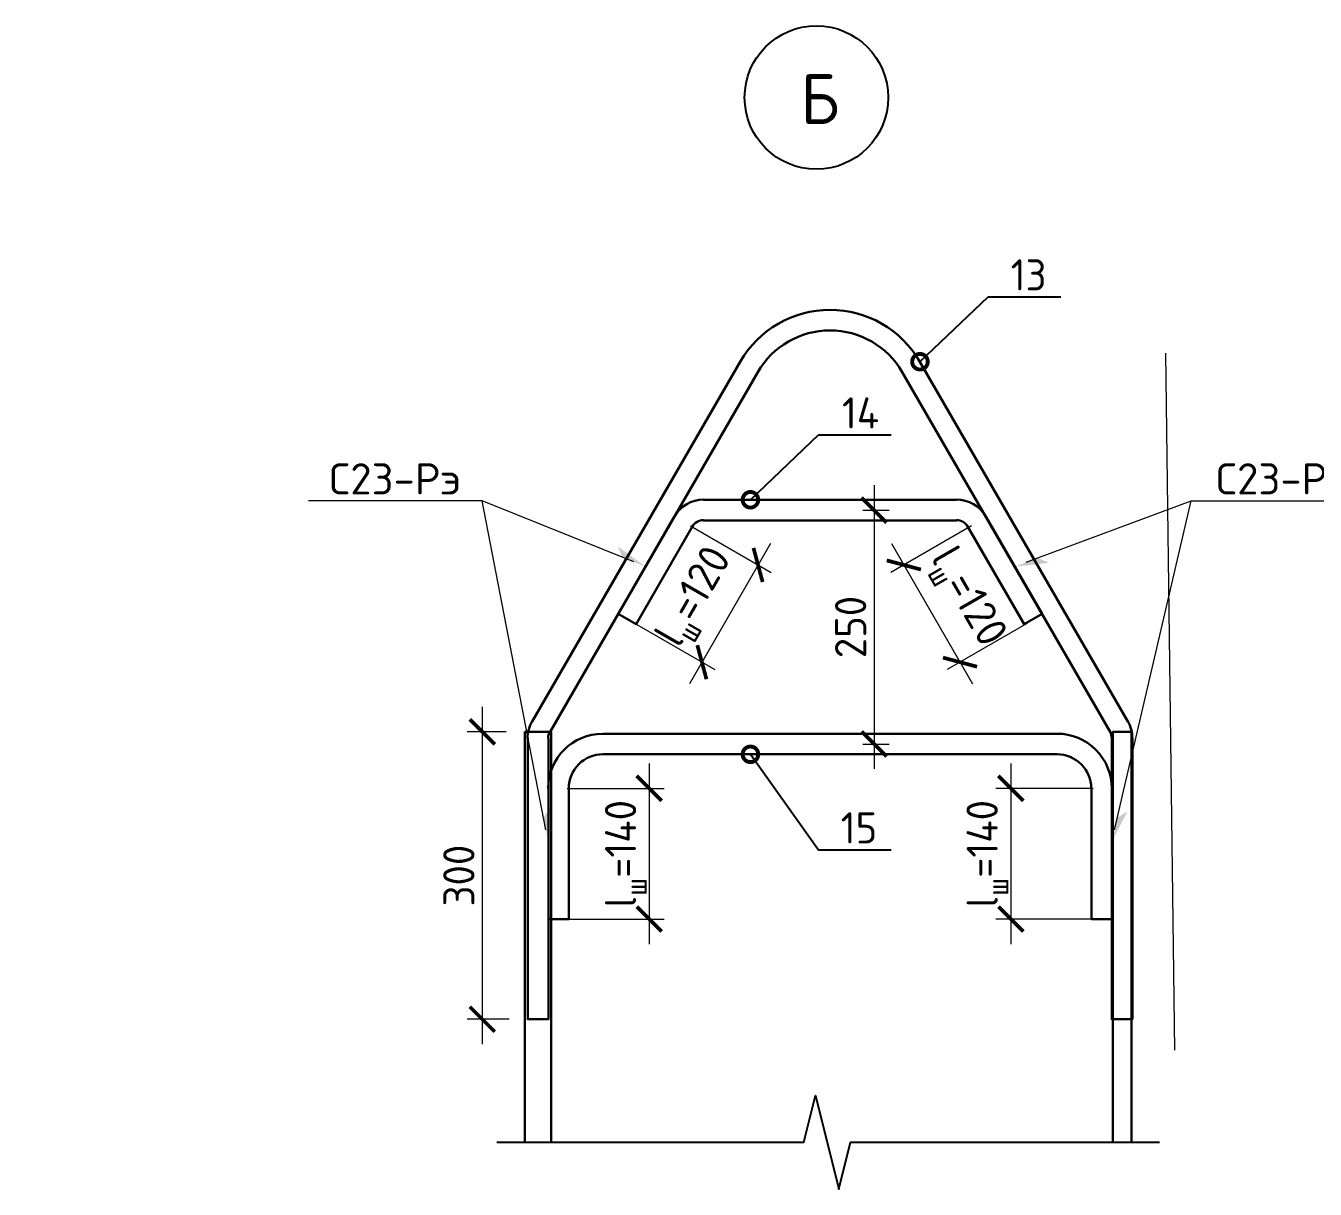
# Model space of a CAD drawing. Header units: millimetres. Extents: x -65574 to 111613, y -106550 to -50518.
# Drawn here: x 57619 to 59686, y -68026 to -66161 of the extents above; entities that cross this region are included whole.
import ezdxf
from ezdxf import colors
from ezdxf.entities.mleader import LeaderData, LeaderLine
from ezdxf.math import Vec2, Vec3

# ---------------------------------------------------------------- set-up
doc = ezdxf.new("R2010")
doc.units = ezdxf.units.MM
doc.layers.get('Defpoints').update_dxf_attribs({"color": 6})
doc.layers.add('PDF _0', color=7, linetype='Continuous')
doc.layers.add('PDF _ОПП_ОС_Арматура', color=7, linetype='Continuous')
doc.styles.add('GOST-2.304_Type-B', font='GOST Common.ttf')
doc.styles.add('METRO-STYLE', font='isocpeur.ttf')
doc.dimstyles.new('УРСТ', dxfattribs={"dimtxt": 2.5, "dimasz": 2, "dimexe": 1.2, "dimexo": 1.5, "dimtad": 1, "dimdec": 0, "dimrnd": 1, "dimtxsty": 'GOST-2.304_Type-B', "dimblk": 'ARCHTICK', "dimcen": 2, "dimdle": 2, "dimazin": 3, "dimtfac": 1, "dimtdec": 0, "dimtmove": 1, "dimatfit": 0, "dimldrblk": 'NONE', "dimlwd": 15, "dimlwe": 15})

# ---------------------------------------------------------------- blocks, each defined once
blk = doc.blocks.new('p_sv')
at = {"color": 0}
blk.add_solid([(-2.67, 0.67), (-2, 0), (0, 0)], dxfattribs=at)
blk = doc.blocks.new('_DotSmall')
at = {"color": 0, "linetype": 'ByBlock', "const_width": 0.5}
blk.add_lwpolyline([(-0.0625, 0, 1), (0.0625, 0, 1)], format="xyb", close=True, dxfattribs=at)
blk = doc.blocks.new('_ArchTick')
at = {"color": 0, "linetype": 'ByBlock', "const_width": 0.15}
blk.add_lwpolyline([(-0.5, -0.5), (0.5, 0.5)], dxfattribs=at)
blk = doc.blocks.new('*D71')
at = {"color": 0, "lineweight": 15, "transparency": 16777216}
for p, q in [((58684.6, -66963), (58813.6, -67037.5)), ((58812.8, -66990.9), (58682.8, -67215.9)), ((58594.6, -67118.8), (58723.6, -67193.3))]:
    blk.add_line(p, q, dxfattribs=at)
at = {"layer": 'Defpoints', "color": 0, "lineweight": -2, "transparency": 16777216}
for p in [(58658.6, -66948), (58568.6, -67103.8), (58702.8, -67181.3)]:
    blk.add_point(p, dxfattribs=at)
at = {"color": 0, "lineweight": 15, "transparency": 16777216, "xscale": 40, "yscale": 40, "zscale": 40}
for p, rotation in [((58792.8, -67025.5), 59.9816325723253), ((58702.8, -67181.3), 239.9816325723253)]:
    blk.add_blockref('_ArchTick', p, dxfattribs=dict(at, rotation=rotation))
at = {"color": 0, "lineweight": 15, "transparency": 16777216, "insert": (58694.3, -67079), "char_height": 50, "attachment_point": 5, "rotation": 59.9816, "style": 'GOST-2.304_Type-B'}
blk.add_mtext('\\A1;l{\\H0.7x;\\S^ ш;}=120', dxfattribs=at)
blk = doc.blocks.new('_None')
blk = doc.blocks.new('*D72')
at = {"color": 0, "lineweight": 15, "transparency": 16777216}
for p, q in [((59134.7, -66963), (59005.7, -67037.5)), ((59006.5, -66990.9), (59136.5, -67215.9)), ((59224.7, -67118.8), (59095.7, -67193.3))]:
    blk.add_line(p, q, dxfattribs=at)
at = {"layer": 'Defpoints', "color": 0, "lineweight": -2, "transparency": 16777216}
for p in [(59160.7, -66948), (59250.7, -67103.8), (59116.5, -67181.3)]:
    blk.add_point(p, dxfattribs=at)
at = {"color": 0, "lineweight": 15, "transparency": 16777216, "xscale": 40, "yscale": 40, "zscale": 40}
for p, rotation in [((59026.5, -67025.5), 120.0183674276747), ((59116.5, -67181.3), 300.0183674276747)]:
    blk.add_blockref('_ArchTick', p, dxfattribs=dict(at, rotation=rotation))
at = {"color": 0, "lineweight": 15, "transparency": 16777216, "insert": (59125, -67079), "char_height": 50, "attachment_point": 5, "rotation": 300.0184, "style": 'GOST-2.304_Type-B'}
blk.add_mtext('\\A1;l{\\H0.7x;\\S^ ш;}=120', dxfattribs=at)
blk = doc.blocks.new('*D73')
at = {"color": 0, "lineweight": 15, "transparency": 16777216}
for p, q in [((58978.7, -66897.5), (58978.7, -67352.5)), ((58960.7, -66937.5), (59002.7, -66937.5)), ((58960.7, -67312.5), (59002.7, -67312.5))]:
    blk.add_line(p, q, dxfattribs=at)
at = {"layer": 'Defpoints', "color": 0, "lineweight": -2, "transparency": 16777216}
for p in [(58930.7, -66937.5), (58930.7, -67312.5), (58978.7, -67312.5)]:
    blk.add_point(p, dxfattribs=at)
at = {"color": 0, "lineweight": 15, "transparency": 16777216, "xscale": 40, "yscale": 40, "zscale": 40}
for p, rotation in [((58978.7, -66937.5), 90), ((58978.7, -67312.5), 270)]:
    blk.add_blockref('_ArchTick', p, dxfattribs=dict(at, rotation=rotation))
at = {"color": 0, "lineweight": 15, "transparency": 16777216, "insert": (58941.2, -67125), "char_height": 50, "attachment_point": 5, "rotation": 90, "style": 'GOST-2.304_Type-B'}
blk.add_mtext('\\A1;250', dxfattribs=at)
blk = doc.blocks.new('*D68')
at = {"color": 0, "lineweight": 15, "transparency": 16777216}
for p, q in [((58350.8, -67253.1), (58350.8, -67793.7)), ((58389.2, -67293.1), (58326.8, -67293.1)), ((58393.7, -67753.7), (58326.8, -67753.7))]:
    blk.add_line(p, q, dxfattribs=at)
at = {"layer": 'Defpoints', "color": 0, "lineweight": -2, "transparency": 16777216}
for p in [(58419.2, -67293.1), (58350.8, -67753.7), (58423.7, -67753.7)]:
    blk.add_point(p, dxfattribs=at)
at = {"color": 0, "lineweight": 15, "transparency": 16777216, "xscale": 40, "yscale": 40, "zscale": 40}
for p, rotation in [((58350.8, -67293.1), 90), ((58350.8, -67753.7), 270)]:
    blk.add_blockref('_ArchTick', p, dxfattribs=dict(at, rotation=rotation))
at = {"color": 0, "lineweight": 15, "transparency": 16777216, "insert": (58313.3, -67523.4), "char_height": 50, "attachment_point": 5, "rotation": 90, "style": 'GOST-2.304_Type-B'}
blk.add_mtext('\\A1;300', dxfattribs=at)
blk = doc.blocks.new('*D69')
at = {"color": 0, "lineweight": 15, "transparency": 16777216}
for p, q in [((58618.4, -67343.6), (58618.4, -67633.2)), ((58486.7, -67383.6), (58642.4, -67383.6)), ((58486.7, -67593.2), (58642.4, -67593.2))]:
    blk.add_line(p, q, dxfattribs=at)
at = {"layer": 'Defpoints', "color": 0, "lineweight": -2, "transparency": 16777216}
for p in [(58456.7, -67383.6), (58456.7, -67593.2), (58618.4, -67593.2)]:
    blk.add_point(p, dxfattribs=at)
at = {"color": 0, "lineweight": 15, "transparency": 16777216, "xscale": 40, "yscale": 40, "zscale": 40}
for p, rotation in [((58618.4, -67383.6), 90), ((58618.4, -67593.2), 270)]:
    blk.add_blockref('_ArchTick', p, dxfattribs=dict(at, rotation=rotation))
at = {"color": 0, "lineweight": 15, "transparency": 16777216, "insert": (58580.9, -67488.4), "char_height": 50, "attachment_point": 5, "rotation": 90, "style": 'GOST-2.304_Type-B'}
blk.add_mtext('\\A1;l{\\H0.7x;\\S^ ш;}=140', dxfattribs=at)
blk = doc.blocks.new('*D70')
at = {"color": 0, "lineweight": 15, "transparency": 16777216}
for p, q in [((59198, -67343.6), (59198, -67633.2)), ((59329.7, -67383.6), (59174, -67383.6)), ((59329.7, -67593.2), (59174, -67593.2))]:
    blk.add_line(p, q, dxfattribs=at)
at = {"layer": 'Defpoints', "color": 0, "lineweight": -2, "transparency": 16777216}
for p in [(59359.7, -67383.6), (59198, -67593.2), (59359.7, -67593.2)]:
    blk.add_point(p, dxfattribs=at)
at = {"color": 0, "lineweight": 15, "transparency": 16777216, "xscale": 40, "yscale": 40, "zscale": 40}
for p, rotation in [((59198, -67383.6), 90), ((59198, -67593.2), 270)]:
    blk.add_blockref('_ArchTick', p, dxfattribs=dict(at, rotation=rotation))
at = {"color": 0, "lineweight": 15, "transparency": 16777216, "insert": (59160.5, -67488.4), "char_height": 50, "attachment_point": 5, "rotation": 90, "style": 'GOST-2.304_Type-B'}
blk.add_mtext('\\A1;l{\\H0.7x;\\S^ ш;}=140', dxfattribs=at)

msp = doc.modelspace()

# ---------------------------------------------------------------- linework, layer by layer
at = {"lineweight": 15}
msp.add_lwpolyline([(59445.7, -66686), (59460.3, -67803.3)], dxfattribs=at)
at = {"lineweight": 5}
for points in [[(58658.6, -66947.8), (58568.8, -67103.9)], [(59158.1, -66947.8), (59247.9, -67103.9)], [(58456.7, -67383.5), (58456.7, -67593.2)], [(59359.7, -67383.5), (59359.7, -67593.2)]]:
    msp.add_lwpolyline(points, dxfattribs=at)
at = {"lineweight": -2}
msp.add_circle((58886.3, -66276.2), 115, dxfattribs=at)
at = {"layer": 'PDF _0', "lineweight": 25}
msp.add_lwpolyline([(58374.1, -67950.9), (58866, -67950.9), (58884.7, -67875.9), (58922.2, -68026.1), (58940.9, -67950.9), (59436.2, -67950.9)], dxfattribs=at)
at = {"layer": 'PDF _ОПП_ОС_Арматура', "lineweight": 30}
for points in [[(58431, -67276.3), (58764, -66699.7, -0.577052), (59052.3, -66699.7), (59385.7, -67276.3)], [(59357.1, -67292.8), (59023.8, -66716.2, 0.577052), (58792.6, -66716.2), (58459.5, -67292.8)], [(59385.4, -67276, -0.131766), (59392.7, -67303.3), (59392.7, -67753.7), (59359.7, -67753.7), (59359.7, -67303.3, 0.131766), (59356.9, -67292.6)], [(59272.2, -67296, -0.414214), (59359.7, -67383.6), (59359.7, -67593.2), (59327, -67593.2), (59327, -67383.6)], [(59326.7, -67383.5, 0.414214), (59272.4, -67329), (58544, -67329, 0.414214), (58489.4, -67383.5)]]:
    msp.add_lwpolyline(points, format="xyb", dxfattribs=at)
for points in [[(59111.1, -66921), (58705.6, -66921)], [(58658.6, -66948), (58568.8, -67103.9), (58597.3, -67120.4), (58687.2, -66964.5)], [(58705.6, -66954), (59111.1, -66954)], [(59129.2, -66964.5), (59219.3, -67120.4), (59247.9, -67103.9), (59157.8, -66948)], [(58419.2, -67950.9), (58419.2, -67293.1), (58461.1, -67293.1), (58461.1, -67950.9)], [(58456.7, -67303.3), (58456.7, -67753.7), (58423.7, -67753.7), (58423.7, -67303.3)], [(58544, -67296.3), (59272.4, -67296.3)], [(59361.3, -67950.9), (59361.3, -67293.1), (59391.4, -67293.1), (59391.4, -67950.9)], [(58489.7, -67383.6), (58489.7, -67593.2), (58456.7, -67593.2), (58456.7, -67383.6)]]:
    msp.add_lwpolyline(points, dxfattribs=at)
for centre, radius, start, end in [((58705.5, -66974.8), 54.1, 90, 149.9744), ((59110.9, -66974.8), 54.1, 30.0256, 90), ((58705.5, -66974.8), 21.1, 90, 149.9744), ((59110.9, -66974.8), 21.1, 30.0256, 90), ((58477.5, -67303.1), 54.1, 149.9744, 180), ((58477.5, -67303.1), 21.1, 149.9744, 180), ((58543.8, -67383.5), 87.5, 90, 180)]:
    msp.add_arc(centre, radius, start, end, dxfattribs=at)

# ---------------------------------------------------------------- texts
at = {"insert": (58892.2, -66278.5), "char_height": 80, "width": 720.502, "attachment_point": 5, "style": 'GOST-2.304_Type-B'}
msp.add_mtext('\\pxqc;Б', dxfattribs=at)

# ---------------------------------------------------------------- dimensions: what is measured, and where the dimension line sits
at = {"lineweight": 15}
for base, p1, p2, text, picture, middle in [((58978.7, -67312.5), (58930.7, -66937.5), (58930.7, -67312.5), '250', '*D73', (58941.2, -67125)), ((58350.8, -67753.7), (58419.2, -67293.1), (58423.7, -67753.7), '300', '*D68', (58313.3, -67523.4)), ((58618.4, -67593.2), (58456.7, -67383.6), (58456.7, -67593.2), 'l{\\H0.7x;\\S^ ш;}=140', '*D69', (58580.9, -67488.4)), ((59198, -67593.2), (59359.7, -67383.6), (59359.7, -67593.2), 'l{\\H0.7x;\\S^ ш;}=140', '*D70', (59160.5, -67488.4))]:
    dim = msp.add_linear_dim(base=base, p1=p1, p2=p2, angle=90, text=text, dimstyle='УРСТ', override={"dimscale": 0}, dxfattribs=at)
    dim.commit()
    dim.dimension.update_dxf_attribs({"geometry": picture, "text_midpoint": middle})
for base, p1, p2, angle, picture, middle in [((58702.8, -67181.3), (58658.6, -66948), (58568.6, -67103.8), 239.9816, '*D71', (58726.7, -67097.8)), ((59116.5, -67181.3), (59160.7, -66948), (59250.7, -67103.8), 300.0184, '*D72', (59092.6, -67097.8))]:
    dim = msp.add_linear_dim(base=base, p1=p1, p2=p2, angle=angle, text='l{\\H0.7x;\\S^ ш;}=120', dimstyle='УРСТ', override={"dimscale": 0}, dxfattribs=at)
    dim.commit()
    dim.dimension.update_dxf_attribs({"geometry": picture, "text_midpoint": middle, "dimtype": 161})

# ---------------------------------------------------------------- leaders
at = {"lineweight": 15, "ltscale": 100}
ml = msp.add_multileader_mtext('Standard', dxfattribs=at)
ml.set_content('13', color=256, style='GOST-2.304_Type-B')
ml.set_leader_properties()
ml.set_arrow_properties(name='DOTSMALL')
ml.build(insert=Vec2(0, 0))
ml.multileader.update_dxf_attribs({"text_left_attachment_type": 6, "text_right_attachment_type": 6, "dogleg_length": 1, "arrow_head_size": 50, "scale": 20})
ctx = ml.context
ctx.base_point, ctx.scale, ctx.char_height, ctx.arrow_head_size, ctx.landing_gap_size, ctx.plane_origin = Vec3(59181.4, -66595.5), 20, 50, 50, 20, Vec3(58845.9, -66997.3)
ctx.left_attachment, ctx.right_attachment, ctx.text_align_type = 6, 6, 1
notes = []
notes.append((ctx, [(0, (1, 1, 0), (59161.4, -66595.5), (1, 0), 20, [(0, [(59052.3, -66699.7)], 0, [])])]))
ctx.mtext.insert, ctx.mtext.alignment, ctx.mtext.flow_direction = Vec3(59226.4, -66535.5), 2, 5
ml = msp.add_multileader_mtext('Standard', dxfattribs=at)
ml.set_content('14', color=256, style='GOST-2.304_Type-B')
ml.set_leader_properties()
ml.set_arrow_properties(name='DOTSMALL')
ml.build(insert=Vec2(0, 0))
ml.multileader.update_dxf_attribs({"text_left_attachment_type": 6, "text_right_attachment_type": 6, "dogleg_length": 1, "arrow_head_size": 50, "scale": 20})
ctx = ml.context
ctx.base_point, ctx.scale, ctx.char_height, ctx.arrow_head_size, ctx.landing_gap_size, ctx.plane_origin = Vec3(58909.6, -66816.8), 20, 50, 50, 20, Vec3(58574.1, -67218.6)
ctx.left_attachment, ctx.right_attachment, ctx.text_align_type = 6, 6, 1
notes.append((ctx, [(0, (1, 1, 0), (58889.6, -66816.8), (1, 0), 20, [(0, [(58780.6, -66921)], 0, [])])]))
ctx.mtext.insert, ctx.mtext.alignment, ctx.mtext.flow_direction = Vec3(58957.1, -66756.8), 2, 5
ml = msp.add_multileader_mtext('Standard')
ml.set_content('{\\C0;С23-Рэ }', color=2, style='METRO-STYLE')
ml.set_leader_properties(color=256, linetype='ByLayer', lineweight=13)
ml.set_arrow_properties(name='p_sv')
ml.build(insert=Vec2(0, 0))
ml.multileader.update_dxf_attribs({"has_dogleg": 0, "text_left_attachment_type": 6, "text_right_attachment_type": 6, "dogleg_length": 0, "arrow_head_size": 20, "scale": 20})
ctx = ml.context
ctx.base_point, ctx.scale, ctx.char_height, ctx.arrow_head_size, ctx.landing_gap_size, ctx.plane_origin = Vec3(58065.7, -66922.5), 20, 50, 20, 40, Vec3(53695, -81677.1)
ctx.left_attachment, ctx.right_attachment = 6, 6
notes.append((ctx, [(1, (1, 1, 0), (58350.7, -66922.5), (-1, 0), 0, [(0, [(58456.7, -67469.5)], 0, []), (1, [(58612.4, -67028.2)], 0, [])])]))
ctx.mtext.insert, ctx.mtext.width, ctx.mtext.flow_direction = Vec3(58105.7, -66862.5), 274.181, 5
ml = msp.add_multileader_mtext('Standard')
ml.set_content('{\\C0;С23-Рэ }', color=2, style='METRO-STYLE')
ml.set_leader_properties(color=256, linetype='ByLayer', lineweight=13)
ml.set_arrow_properties(name='p_sv')
ml.build(insert=Vec2(0, 0))
ml.multileader.update_dxf_attribs({"has_dogleg": 0, "text_left_attachment_type": 6, "text_right_attachment_type": 6, "dogleg_length": 0, "arrow_head_size": 20, "scale": 20})
ctx = ml.context
ctx.base_point, ctx.scale, ctx.char_height, ctx.arrow_head_size, ctx.landing_gap_size, ctx.plane_origin = Vec3(59487, -66922.5), 20, 50, 20, 40, Vec3(64121.4, -81677.1)
ctx.left_attachment, ctx.right_attachment = 6, 6
notes.append((ctx, [(0, (1, 1, 0), (59487, -66922.5), (1, 0), 0, [(0, [(59359.7, -67469.5)], 0, []), (1, [(59204, -67028.2)], 0, [])])]))
ctx.mtext.insert, ctx.mtext.width, ctx.mtext.flow_direction = Vec3(59527, -66862.5), 274.181, 5
ml = msp.add_multileader_mtext('Standard')
ml.set_content('{\\C0;С15-Рс}', color=2, style='METRO-STYLE')
ml.set_leader_properties(color=256, linetype='ByLayer', lineweight=13)
ml.set_arrow_properties(name='p_sv')
ml.build(insert=Vec2(0, 0))
ml.multileader.update_dxf_attribs({"has_dogleg": 0, "text_left_attachment_type": 6, "text_right_attachment_type": 6, "dogleg_length": 0, "arrow_head_size": 20, "scale": 20})
ctx = ml.context
ctx.base_point, ctx.scale, ctx.char_height, ctx.arrow_head_size, ctx.landing_gap_size, ctx.plane_origin = Vec3(55326.7, -67339.5), 20, 50, 20, 40, Vec3(51595.6, -81994.4)
ctx.left_attachment, ctx.right_attachment = 6, 6
notes.append((ctx, [(1, (1, 1, 0), (55596.7, -67339.5), (-1, 0), 0, [(1, [(55701.3, -67250.8)], 0, [])])]))
ctx.mtext.insert, ctx.mtext.width, ctx.mtext.flow_direction = Vec3(55366.7, -67279.5), 842.377, 5
ml = msp.add_multileader_mtext('Standard', dxfattribs=at)
ml.set_content('15', color=256, style='GOST-2.304_Type-B')
ml.set_leader_properties()
ml.set_arrow_properties(name='DOTSMALL')
ml.build(insert=Vec2(0, 0))
ml.multileader.update_dxf_attribs({"text_left_attachment_type": 6, "text_right_attachment_type": 6, "dogleg_length": 1, "arrow_head_size": 50, "scale": 20})
ctx = ml.context
ctx.base_point, ctx.scale, ctx.char_height, ctx.arrow_head_size, ctx.landing_gap_size, ctx.plane_origin = Vec3(58909.6, -67481.9), 20, 50, 50, 20, Vec3(58574.1, -67883.7)
ctx.left_attachment, ctx.right_attachment, ctx.text_align_type = 6, 6, 1
notes.append((ctx, [(0, (1, 1, 0), (58889.6, -67481.9), (1, 0), 20, [(0, [(58780.6, -67329)], 0, [])])]))
ctx.mtext.insert, ctx.mtext.alignment, ctx.mtext.flow_direction = Vec3(58954.6, -67421.9), 2, 5
for ctx, leaders in notes:
    for number, flags, end, landing, length, lines in leaders:
        leader = LeaderData()
        leader.index, (leader.has_last_leader_line, leader.has_dogleg_vector, leader.attachment_direction) = number, flags
        leader.last_leader_point, leader.dogleg_vector, leader.dogleg_length = Vec3(end), Vec3(landing), length
        for number, points, colour, breaks in lines:
            line = LeaderLine()
            line.index, line.vertices, line.color, line.breaks = number, Vec3.list(points), colors.encode_raw_color(colour), breaks
            leader.lines.append(line)
        ctx.leaders.append(leader)

doc.saveas('drawing.dxf')
